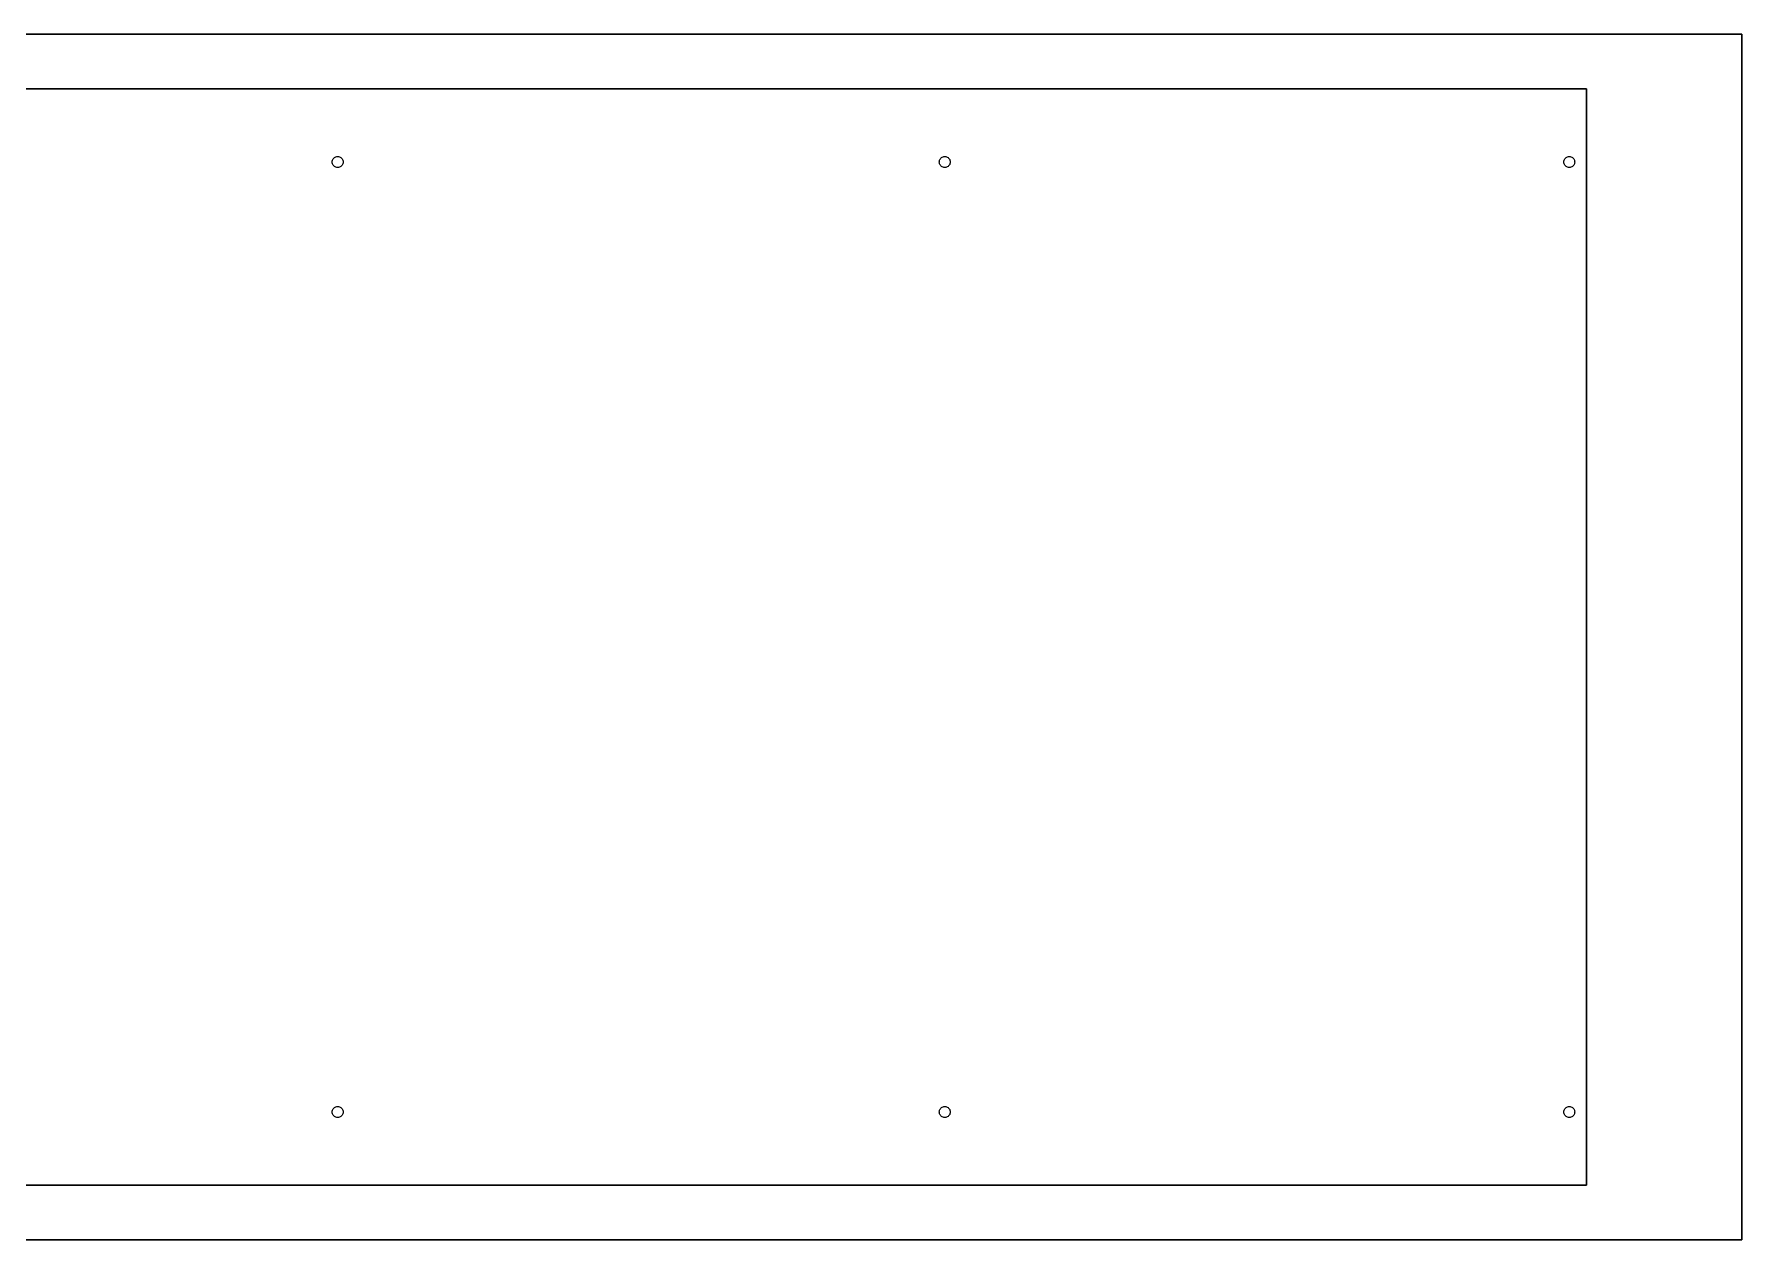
# Model space of a CAD drawing. Header units: metres. Extents: x 0 to 978, y 848 to 2000.
# Drawn here: x 489.2 to 978.5, y 1654.4 to 2000 of the extents above; entities that cross this region are included whole.
import ezdxf

# ---------------------------------------------------------------- set-up
doc = ezdxf.new("R2010")
doc.units = ezdxf.units.M

msp = doc.modelspace()

# ---------------------------------------------------------------- linework, layer by layer
for p, q in [((978.48, 2000), (0, 2000)), ((0, 2000), (978.48, 2000)), ((978.48, 1654.4), (978.48, 2000)), ((978.48, 2000), (978.48, 1654.4)), ((934, 1984.29), (44.48, 1984.29)), ((44.48, 1984.29), (934, 1984.29)), ((44.48, 1984.29), (934, 1984.29)), ((934, 1984.29), (44.48, 1984.29)), ((934, 1670.11), (934, 1984.29)), ((934, 1984.29), (934, 1984.29)), ((934, 1984.29), (934, 1670.11)), ((934, 1984.29), (934, 1984.29)), ((934, 1984.29), (934, 1670.11)), ((934, 1670.11), (934, 1984.29)), ((44.48, 1670.11), (934, 1670.11)), ((934, 1670.11), (44.48, 1670.11)), ((934, 1670.11), (44.48, 1670.11)), ((44.48, 1670.11), (934, 1670.11)), ((934, 1670.11), (934, 1670.11)), ((934, 1670.11), (934, 1670.11)), ((0, 1654.4), (978.48, 1654.4)), ((978.48, 1654.4), (0, 1654.4))]:
    msp.add_line(p, q)
for points in [[(574.63, 1963.35), (574.66, 1963.6), (574.71, 1963.84), (574.81, 1964.07), (574.94, 1964.27), (575.09, 1964.46), (575.28, 1964.61), (575.48, 1964.74), (575.71, 1964.84), (575.95, 1964.9), (576.2, 1964.92)], [(576.2, 1961.77), (575.95, 1961.8), (575.71, 1961.85), (575.48, 1961.95), (575.28, 1962.08), (575.09, 1962.23), (574.94, 1962.42), (574.81, 1962.62), (574.71, 1962.85), (574.66, 1963.09), (574.63, 1963.35)], [(576.2, 1964.92), (576.46, 1964.9), (576.7, 1964.84), (576.93, 1964.74), (577.13, 1964.61), (577.31, 1964.46), (577.47, 1964.27), (577.6, 1964.07), (577.69, 1963.84), (577.75, 1963.6), (577.77, 1963.35)], [(577.77, 1963.35), (577.75, 1963.09), (577.69, 1962.85), (577.6, 1962.62), (577.47, 1962.42), (577.31, 1962.23), (577.13, 1962.08), (576.93, 1961.95), (576.7, 1961.85), (576.46, 1961.8), (576.2, 1961.77)], [(748.56, 1963.35), (748.58, 1963.6), (748.64, 1963.84), (748.74, 1964.07), (748.87, 1964.27), (749.02, 1964.46), (749.21, 1964.61), (749.41, 1964.74), (749.64, 1964.84), (749.88, 1964.9), (750.13, 1964.92)], [(750.13, 1961.77), (749.88, 1961.8), (749.64, 1961.85), (749.41, 1961.95), (749.21, 1962.08), (749.02, 1962.23), (748.87, 1962.42), (748.74, 1962.62), (748.64, 1962.85), (748.58, 1963.09), (748.56, 1963.35)], [(750.13, 1964.92), (750.39, 1964.9), (750.63, 1964.84), (750.85, 1964.74), (751.06, 1964.61), (751.24, 1964.46), (751.4, 1964.27), (751.53, 1964.07), (751.62, 1963.84), (751.68, 1963.6), (751.7, 1963.35)], [(751.7, 1963.35), (751.68, 1963.09), (751.62, 1962.85), (751.53, 1962.62), (751.4, 1962.42), (751.24, 1962.23), (751.06, 1962.08), (750.85, 1961.95), (750.63, 1961.85), (750.39, 1961.8), (750.13, 1961.77)], [(927.46, 1963.35), (927.48, 1963.6), (927.54, 1963.84), (927.64, 1964.07), (927.77, 1964.27), (927.92, 1964.46), (928.11, 1964.61), (928.31, 1964.74), (928.54, 1964.84), (928.78, 1964.9), (929.03, 1964.92)], [(929.03, 1961.77), (928.78, 1961.8), (928.54, 1961.85), (928.31, 1961.95), (928.11, 1962.08), (927.92, 1962.23), (927.77, 1962.42), (927.64, 1962.62), (927.54, 1962.85), (927.48, 1963.09), (927.46, 1963.35)], [(929.03, 1964.92), (929.29, 1964.9), (929.53, 1964.84), (929.75, 1964.74), (929.96, 1964.61), (930.14, 1964.46), (930.3, 1964.27), (930.43, 1964.07), (930.52, 1963.84), (930.58, 1963.6), (930.6, 1963.35)], [(930.6, 1963.35), (930.58, 1963.09), (930.52, 1962.85), (930.43, 1962.62), (930.3, 1962.42), (930.14, 1962.23), (929.96, 1962.08), (929.75, 1961.95), (929.53, 1961.85), (929.29, 1961.8), (929.03, 1961.77)], [(574.63, 1691.05), (574.66, 1691.31), (574.71, 1691.55), (574.81, 1691.78), (574.94, 1691.98), (575.09, 1692.17), (575.28, 1692.32), (575.48, 1692.45), (575.71, 1692.55), (575.95, 1692.6), (576.2, 1692.63)], [(576.2, 1689.48), (575.95, 1689.5), (575.71, 1689.56), (575.48, 1689.66), (575.28, 1689.79), (575.09, 1689.94), (574.94, 1690.13), (574.81, 1690.33), (574.71, 1690.56), (574.66, 1690.8), (574.63, 1691.05)], [(576.2, 1692.63), (576.46, 1692.6), (576.7, 1692.55), (576.93, 1692.45), (577.13, 1692.32), (577.31, 1692.17), (577.47, 1691.98), (577.6, 1691.78), (577.69, 1691.55), (577.75, 1691.31), (577.77, 1691.05)], [(577.77, 1691.05), (577.75, 1690.8), (577.69, 1690.56), (577.6, 1690.33), (577.47, 1690.13), (577.31, 1689.94), (577.13, 1689.79), (576.93, 1689.66), (576.7, 1689.56), (576.46, 1689.5), (576.2, 1689.48)], [(748.56, 1691.05), (748.58, 1691.31), (748.64, 1691.55), (748.74, 1691.78), (748.87, 1691.98), (749.02, 1692.17), (749.21, 1692.32), (749.41, 1692.45), (749.64, 1692.55), (749.88, 1692.6), (750.13, 1692.63)], [(750.13, 1689.48), (749.88, 1689.5), (749.64, 1689.56), (749.41, 1689.66), (749.21, 1689.79), (749.02, 1689.94), (748.87, 1690.13), (748.74, 1690.33), (748.64, 1690.56), (748.58, 1690.8), (748.56, 1691.05)], [(750.13, 1692.63), (750.39, 1692.6), (750.63, 1692.55), (750.85, 1692.45), (751.06, 1692.32), (751.24, 1692.17), (751.4, 1691.98), (751.53, 1691.78), (751.62, 1691.55), (751.68, 1691.31), (751.7, 1691.05)], [(751.7, 1691.05), (751.68, 1690.8), (751.62, 1690.56), (751.53, 1690.33), (751.4, 1690.13), (751.24, 1689.94), (751.06, 1689.79), (750.85, 1689.66), (750.63, 1689.56), (750.39, 1689.5), (750.13, 1689.48)], [(927.46, 1691.05), (927.48, 1691.31), (927.54, 1691.55), (927.64, 1691.78), (927.77, 1691.98), (927.92, 1692.17), (928.11, 1692.32), (928.31, 1692.45), (928.54, 1692.55), (928.78, 1692.6), (929.03, 1692.63)], [(929.03, 1689.48), (928.78, 1689.5), (928.54, 1689.56), (928.31, 1689.66), (928.11, 1689.79), (927.92, 1689.94), (927.77, 1690.13), (927.64, 1690.33), (927.54, 1690.56), (927.48, 1690.8), (927.46, 1691.05)], [(929.03, 1692.63), (929.29, 1692.6), (929.53, 1692.55), (929.75, 1692.45), (929.96, 1692.32), (930.14, 1692.17), (930.3, 1691.98), (930.43, 1691.78), (930.52, 1691.55), (930.58, 1691.31), (930.6, 1691.05)], [(930.6, 1691.05), (930.58, 1690.8), (930.52, 1690.56), (930.43, 1690.33), (930.3, 1690.13), (930.14, 1689.94), (929.96, 1689.79), (929.75, 1689.66), (929.53, 1689.56), (929.29, 1689.5), (929.03, 1689.48)]]:
    msp.add_lwpolyline(points)

doc.saveas('drawing.dxf')
